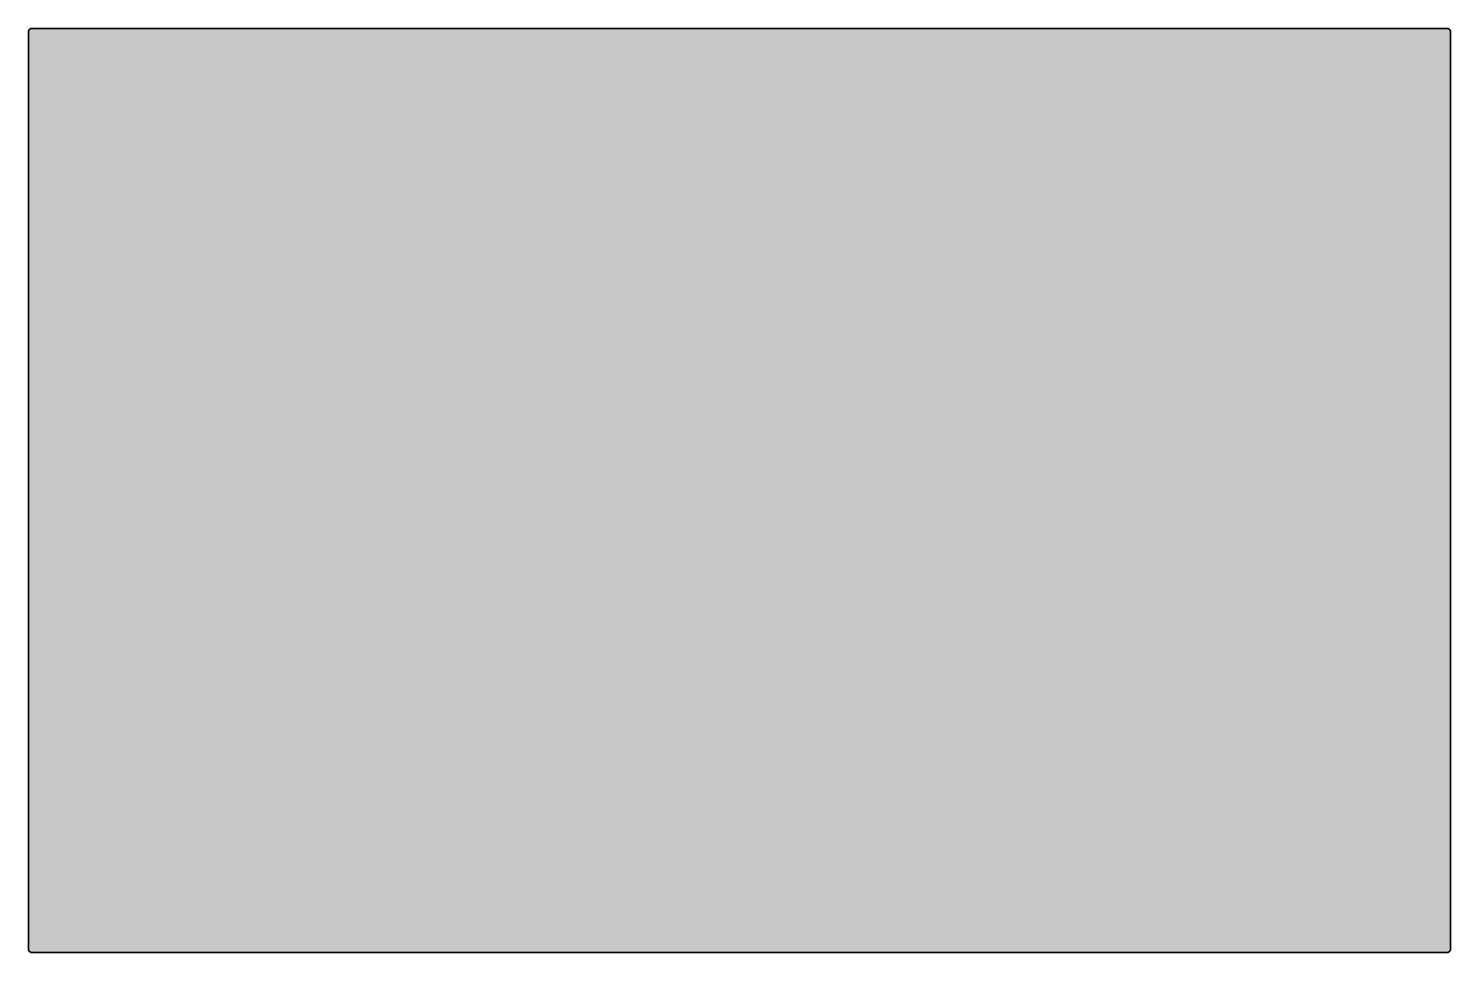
# Model space of a CAD drawing. Header units: millimetres. Extents: x 0 to 1414, y -783 to 510.
# Drawn here: x 52 to 652, y -783 to -393 of the extents above; entities that cross this region are included whole.
import ezdxf

# ---------------------------------------------------------------- set-up
doc = ezdxf.new("R2010")
doc.units = ezdxf.units.MM
doc.layers.add('Blocks', color=7, linetype='Continuous')
doc.layers.add('Blocks$Fill', color=7, linetype='Continuous', true_color=0xffffff)
doc.layers.add('Blocks$Inner', color=7, linetype='Continuous', lineweight=25, true_color=0x007f00)
doc.layers.add('Blocks$Outline', color=7, linetype='Continuous', lineweight=35, true_color=0xff3f3f)

# ---------------------------------------------------------------- blocks, each defined once
blk = doc.blocks.new('Colour Floor Cabinet S Top')
at = {"layer": 'Blocks$Fill'}
blk.add_hatch(color=256, dxfattribs=at).paths.add_polyline_path([(151.44, -241.33), (748.44, -241.33), (748.49, -241.33), (748.54, -241.32), (748.6, -241.32), (748.65, -241.31), (748.7, -241.3), (748.75, -241.3), (748.8, -241.28), (748.85, -241.27), (748.9, -241.26), (748.94, -241.24), (748.99, -241.22), (749.04, -241.2), (749.09, -241.18), (749.13, -241.16), (749.18, -241.13), (749.22, -241.11), (749.27, -241.08), (749.31, -241.05), (749.35, -241.02), (749.39, -240.99), (749.43, -240.96), (749.47, -240.92), (749.5, -240.89), (749.54, -240.85), (749.57, -240.81), (749.61, -240.77), (749.64, -240.73), (749.67, -240.69), (749.7, -240.65), (749.72, -240.61), (749.75, -240.56), (749.77, -240.52), (749.8, -240.47), (749.82, -240.42), (749.84, -240.38), (749.86, -240.33), (749.87, -240.28), (749.89, -240.23), (749.9, -240.18), (749.91, -240.13), (749.92, -240.08), (749.93, -240.03), (749.93, -239.98), (749.94, -239.93), (749.94, -239.88), (749.94, -239.83), (749.94, 147.17), (749.94, 147.22), (749.94, 147.28), (749.93, 147.33), (749.93, 147.38), (749.92, 147.43), (749.91, 147.48), (749.9, 147.53), (749.89, 147.58), (749.87, 147.63), (749.86, 147.68), (749.84, 147.72), (749.82, 147.77), (749.8, 147.82), (749.77, 147.86), (749.75, 147.91), (749.72, 147.95), (749.7, 148), (749.67, 148.04), (749.64, 148.08), (749.61, 148.12), (749.57, 148.16), (749.54, 148.2), (749.5, 148.23), (749.47, 148.27), (749.43, 148.3), (749.39, 148.34), (749.35, 148.37), (749.31, 148.4), (749.27, 148.43), (749.22, 148.45), (749.18, 148.48), (749.13, 148.51), (749.09, 148.53), (749.04, 148.55), (748.99, 148.57), (748.94, 148.59), (748.9, 148.6), (748.85, 148.62), (748.8, 148.63), (748.75, 148.64), (748.7, 148.65), (748.65, 148.66), (748.6, 148.67), (748.54, 148.67), (748.49, 148.67), (748.44, 148.67), (151.44, 148.67), (151.39, 148.67), (151.34, 148.67), (151.29, 148.67), (151.24, 148.66), (151.19, 148.65), (151.14, 148.64), (151.09, 148.63), (151.04, 148.62), (150.99, 148.6), (150.94, 148.59), (150.89, 148.57), (150.84, 148.55), (150.8, 148.53), (150.75, 148.51), (150.71, 148.48), (150.66, 148.45), (150.62, 148.43), (150.58, 148.4), (150.54, 148.37), (150.5, 148.34), (150.46, 148.3), (150.42, 148.27), (150.38, 148.23), (150.35, 148.2), (150.31, 148.16), (150.28, 148.12), (150.25, 148.08), (150.22, 148.04), (150.19, 148), (150.16, 147.95), (150.13, 147.91), (150.11, 147.86), (150.09, 147.82), (150.07, 147.77), (150.05, 147.72), (150.03, 147.68), (150.01, 147.63), (150, 147.58), (149.99, 147.53), (149.97, 147.48), (149.96, 147.43), (149.96, 147.38), (149.95, 147.33), (149.95, 147.28), (149.94, 147.22), (149.94, 147.17), (149.94, -239.83), (149.94, -239.88), (149.95, -239.93), (149.95, -239.98), (149.96, -240.03), (149.96, -240.08), (149.97, -240.13), (149.99, -240.18), (150, -240.23), (150.01, -240.28), (150.03, -240.33), (150.05, -240.38), (150.07, -240.42), (150.09, -240.47), (150.11, -240.52), (150.13, -240.56), (150.16, -240.61), (150.19, -240.65), (150.22, -240.69), (150.25, -240.73), (150.28, -240.77), (150.31, -240.81), (150.35, -240.85), (150.38, -240.89), (150.42, -240.92), (150.46, -240.96), (150.5, -240.99), (150.54, -241.02), (150.58, -241.05), (150.62, -241.08), (150.66, -241.11), (150.71, -241.13), (150.75, -241.16), (150.8, -241.18), (150.84, -241.2), (150.89, -241.22), (150.94, -241.24), (150.99, -241.26), (151.04, -241.27), (151.09, -241.28), (151.14, -241.3), (151.19, -241.3), (151.24, -241.31), (151.29, -241.32), (151.34, -241.32), (151.39, -241.33)], flags=0)
at = {"layer": 'Blocks$Inner'}
blk.add_lwpolyline([(151.44, -241.33), (151.39, -241.33), (151.34, -241.32), (151.29, -241.32), (151.24, -241.31), (151.19, -241.3), (151.14, -241.3), (151.09, -241.28), (151.04, -241.27), (150.99, -241.26), (150.94, -241.24), (150.89, -241.22), (150.84, -241.2), (150.8, -241.18), (150.75, -241.16), (150.71, -241.13), (150.66, -241.11), (150.62, -241.08), (150.58, -241.05), (150.54, -241.02), (150.5, -240.99), (150.46, -240.96), (150.42, -240.92), (150.38, -240.89), (150.35, -240.85), (150.31, -240.81), (150.28, -240.77), (150.25, -240.73), (150.22, -240.69), (150.19, -240.65), (150.16, -240.61), (150.13, -240.56), (150.11, -240.52), (150.09, -240.47), (150.07, -240.42), (150.05, -240.38), (150.03, -240.33), (150.01, -240.28), (150, -240.23), (149.99, -240.18), (149.97, -240.13), (149.96, -240.08), (149.96, -240.03), (149.95, -239.98), (149.95, -239.93), (149.94, -239.88), (149.94, -239.83), (149.94, 147.17), (149.94, 147.22), (149.95, 147.28), (149.95, 147.33), (149.96, 147.38), (149.96, 147.43), (149.97, 147.48), (149.99, 147.53), (150, 147.58), (150.01, 147.63), (150.03, 147.68), (150.05, 147.72), (150.07, 147.77), (150.09, 147.82), (150.11, 147.86), (150.13, 147.91), (150.16, 147.95), (150.19, 148), (150.22, 148.04), (150.25, 148.08), (150.28, 148.12), (150.31, 148.16), (150.35, 148.2), (150.38, 148.23), (150.42, 148.27), (150.46, 148.3), (150.5, 148.34), (150.54, 148.37), (150.58, 148.4), (150.62, 148.43), (150.66, 148.45), (150.71, 148.48), (150.75, 148.51), (150.8, 148.53), (150.84, 148.55), (150.89, 148.57), (150.94, 148.59), (150.99, 148.6), (151.04, 148.62), (151.09, 148.63), (151.14, 148.64), (151.19, 148.65), (151.24, 148.66), (151.29, 148.67), (151.34, 148.67), (151.39, 148.67), (151.44, 148.67), (748.44, 148.67), (748.49, 148.67), (748.54, 148.67), (748.6, 148.67), (748.65, 148.66), (748.7, 148.65), (748.75, 148.64), (748.8, 148.63), (748.85, 148.62), (748.9, 148.6), (748.94, 148.59), (748.99, 148.57), (749.04, 148.55), (749.09, 148.53), (749.13, 148.51), (749.18, 148.48), (749.22, 148.45), (749.27, 148.43), (749.31, 148.4), (749.35, 148.37), (749.39, 148.34), (749.43, 148.3), (749.47, 148.27), (749.5, 148.23), (749.54, 148.2), (749.57, 148.16), (749.61, 148.12), (749.64, 148.08), (749.67, 148.04), (749.7, 148), (749.72, 147.95), (749.75, 147.91), (749.77, 147.86), (749.8, 147.82), (749.82, 147.77), (749.84, 147.72), (749.86, 147.68), (749.87, 147.63), (749.89, 147.58), (749.9, 147.53), (749.91, 147.48), (749.92, 147.43), (749.93, 147.38), (749.93, 147.33), (749.94, 147.28), (749.94, 147.22), (749.94, 147.17), (749.94, -239.83), (749.94, -239.88), (749.94, -239.93), (749.93, -239.98), (749.93, -240.03), (749.92, -240.08), (749.91, -240.13), (749.9, -240.18), (749.89, -240.23), (749.87, -240.28), (749.86, -240.33), (749.84, -240.38), (749.82, -240.42), (749.8, -240.47), (749.77, -240.52), (749.75, -240.56), (749.72, -240.61), (749.7, -240.65), (749.67, -240.69), (749.64, -240.73), (749.61, -240.77), (749.57, -240.81), (749.54, -240.85), (749.5, -240.89), (749.47, -240.92), (749.43, -240.96), (749.39, -240.99), (749.35, -241.02), (749.31, -241.05), (749.27, -241.08), (749.22, -241.11), (749.18, -241.13), (749.13, -241.16), (749.09, -241.18), (749.04, -241.2), (748.99, -241.22), (748.94, -241.24), (748.9, -241.26), (748.85, -241.27), (748.8, -241.28), (748.75, -241.3), (748.7, -241.3), (748.65, -241.31), (748.6, -241.32), (748.54, -241.32), (748.49, -241.33), (748.44, -241.33)], close=True, dxfattribs=at)
at = {"layer": 'Blocks$Outline'}
blk.add_lwpolyline([(151.44, -241.33), (748.44, -241.33), (748.49, -241.33), (748.54, -241.32), (748.6, -241.32), (748.65, -241.31), (748.7, -241.3), (748.75, -241.3), (748.8, -241.28), (748.85, -241.27), (748.9, -241.26), (748.94, -241.24), (748.99, -241.22), (749.04, -241.2), (749.09, -241.18), (749.13, -241.16), (749.18, -241.13), (749.22, -241.11), (749.27, -241.08), (749.31, -241.05), (749.35, -241.02), (749.39, -240.99), (749.43, -240.96), (749.47, -240.92), (749.5, -240.89), (749.54, -240.85), (749.57, -240.81), (749.61, -240.77), (749.64, -240.73), (749.67, -240.69), (749.7, -240.65), (749.72, -240.61), (749.75, -240.56), (749.77, -240.52), (749.8, -240.47), (749.82, -240.42), (749.84, -240.38), (749.86, -240.33), (749.87, -240.28), (749.89, -240.23), (749.9, -240.18), (749.91, -240.13), (749.92, -240.08), (749.93, -240.03), (749.93, -239.98), (749.94, -239.93), (749.94, -239.88), (749.94, -239.83), (749.94, 147.17), (749.94, 147.22), (749.94, 147.28), (749.93, 147.33), (749.93, 147.38), (749.92, 147.43), (749.91, 147.48), (749.9, 147.53), (749.89, 147.58), (749.87, 147.63), (749.86, 147.68), (749.84, 147.72), (749.82, 147.77), (749.8, 147.82), (749.77, 147.86), (749.75, 147.91), (749.72, 147.95), (749.7, 148), (749.67, 148.04), (749.64, 148.08), (749.61, 148.12), (749.57, 148.16), (749.54, 148.2), (749.5, 148.23), (749.47, 148.27), (749.43, 148.3), (749.39, 148.34), (749.35, 148.37), (749.31, 148.4), (749.27, 148.43), (749.22, 148.45), (749.18, 148.48), (749.13, 148.51), (749.09, 148.53), (749.04, 148.55), (748.99, 148.57), (748.94, 148.59), (748.9, 148.6), (748.85, 148.62), (748.8, 148.63), (748.75, 148.64), (748.7, 148.65), (748.65, 148.66), (748.6, 148.67), (748.54, 148.67), (748.49, 148.67), (748.44, 148.67), (151.44, 148.67), (151.39, 148.67), (151.34, 148.67), (151.29, 148.67), (151.24, 148.66), (151.19, 148.65), (151.14, 148.64), (151.09, 148.63), (151.04, 148.62), (150.99, 148.6), (150.94, 148.59), (150.89, 148.57), (150.84, 148.55), (150.8, 148.53), (150.75, 148.51), (150.71, 148.48), (150.66, 148.45), (150.62, 148.43), (150.58, 148.4), (150.54, 148.37), (150.5, 148.34), (150.46, 148.3), (150.42, 148.27), (150.38, 148.23), (150.35, 148.2), (150.31, 148.16), (150.28, 148.12), (150.25, 148.08), (150.22, 148.04), (150.19, 148), (150.16, 147.95), (150.13, 147.91), (150.11, 147.86), (150.09, 147.82), (150.07, 147.77), (150.05, 147.72), (150.03, 147.68), (150.01, 147.63), (150, 147.58), (149.99, 147.53), (149.97, 147.48), (149.96, 147.43), (149.96, 147.38), (149.95, 147.33), (149.95, 147.28), (149.94, 147.22), (149.94, 147.17), (149.94, -239.83), (149.94, -239.88), (149.95, -239.93), (149.95, -239.98), (149.96, -240.03), (149.96, -240.08), (149.97, -240.13), (149.99, -240.18), (150, -240.23), (150.01, -240.28), (150.03, -240.33), (150.05, -240.38), (150.07, -240.42), (150.09, -240.47), (150.11, -240.52), (150.13, -240.56), (150.16, -240.61), (150.19, -240.65), (150.22, -240.69), (150.25, -240.73), (150.28, -240.77), (150.31, -240.81), (150.35, -240.85), (150.38, -240.89), (150.42, -240.92), (150.46, -240.96), (150.5, -240.99), (150.54, -241.02), (150.58, -241.05), (150.62, -241.08), (150.66, -241.11), (150.71, -241.13), (150.75, -241.16), (150.8, -241.18), (150.84, -241.2), (150.89, -241.22), (150.94, -241.24), (150.99, -241.26), (151.04, -241.27), (151.09, -241.28), (151.14, -241.3), (151.19, -241.3), (151.24, -241.31), (151.29, -241.32), (151.34, -241.32), (151.39, -241.33)], close=True, dxfattribs=at)

msp = doc.modelspace()

# ---------------------------------------------------------------- block references
at = {"layer": 'Blocks'}
msp.add_blockref('Colour Floor Cabinet S Top', (-97.98, -541.87), dxfattribs=at)

doc.saveas('drawing.dxf')
